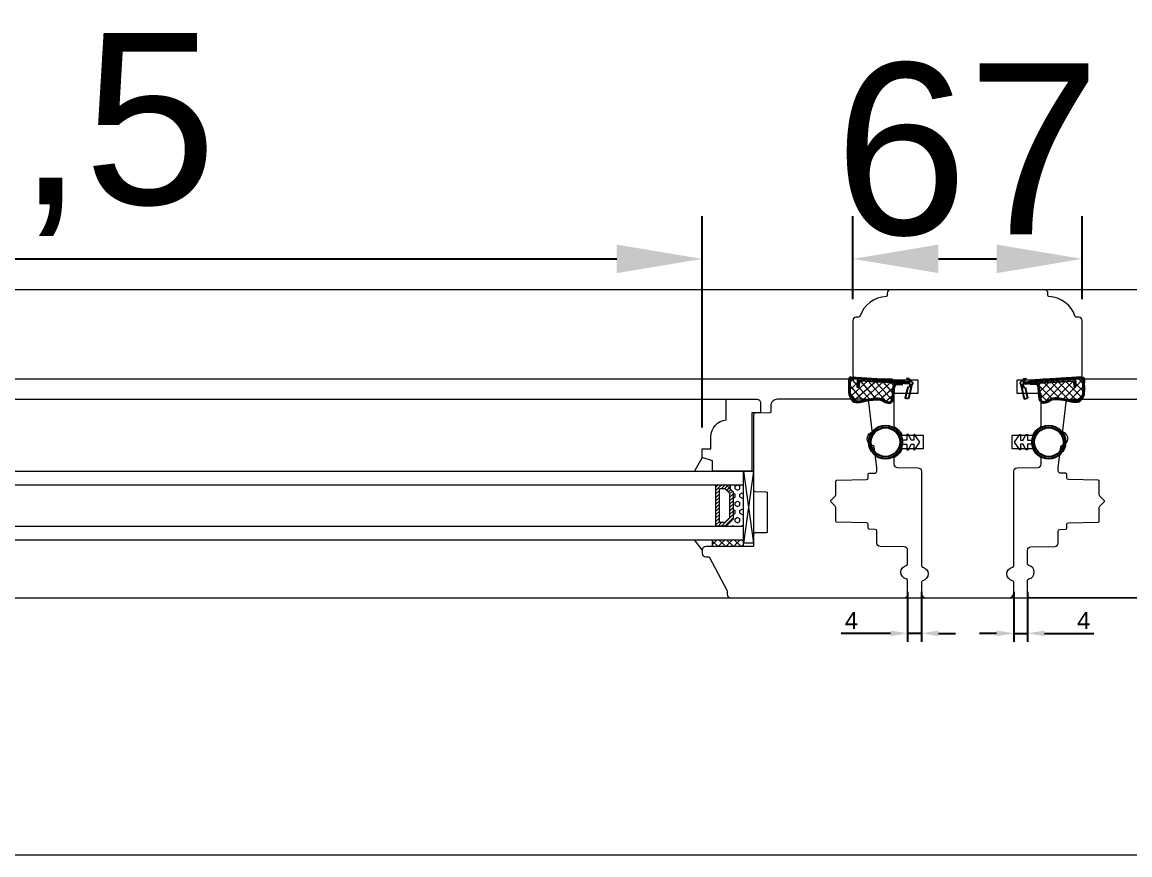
# Model space of a CAD drawing. Header units: millimetres. Extents: x 0 to 182016, y 11 to 3710.
# Drawn here: x 2640.7 to 2964.3, y 989.8 to 1232.9 of the extents above; entities that cross this region are included whole.
import ezdxf

# ---------------------------------------------------------------- set-up
doc = ezdxf.new("R2010")
doc.units = ezdxf.units.MM
for name, color, linetype, lineweight in [('Matmenys', 10, 'Continuous', 20), ('OTHER', 251, 'Continuous', 13), ('Stakta', 7, 'Continuous', 25), ('Testinės profilio linijos', 7, 'Continuous', 5)]:
    doc.layers.add(name, color=color, linetype=linetype, lineweight=lineweight)
doc.styles.get("Standard").update_dxf_attribs({"font": 'arial.ttf'})
doc.dimstyles.new('2', dxfattribs={"dimscale": 2, "dimtxt": 2.5, "dimasz": 2.5, "dimexe": 1.25, "dimexo": 0.625, "dimtad": 1, "dimtxsty": 'Standard', "dimcen": 2.5, "dimadec": 0, "dimazin": 0, "dimtfac": 1, "dimtmove": 0, "dimatfit": 3, "dimfxl": 1, "dimarcsym": 0})
doc.dimstyles.new('Padidinti matmenys', dxfattribs={"dimscale": 10, "dimtxt": 5, "dimasz": 2.5, "dimexe": 1.25, "dimexo": 0.625, "dimtad": 1, "dimdec": 1, "dimtxsty": 'Standard', "dimcen": 2.5, "dimadec": 0, "dimazin": 0, "dimtfac": 1, "dimtdec": 1, "dimtmove": 0, "dimatfit": 3, "dimfxl": 1, "dimarcsym": 0})

# ---------------------------------------------------------------- blocks, each defined once
blk = doc.blocks.new('*D1322')
at = {"layer": 'Defpoints', "color": 0, "transparency": 16777216}
for p in [(2930.42, 1067.84), (2934.42, 1067.84), (2930.42, 1054.47)]:
    blk.add_point(p, dxfattribs=at)
at = {"layer": 'Matmenys', "color": 0, "lineweight": -2, "transparency": 16777216}
for p, q in [((2930.42, 1066.59), (2930.42, 1051.97)), ((2934.42, 1066.59), (2934.42, 1051.97)), ((2925.42, 1054.47), (2920.42, 1054.47)), ((2930.42, 1054.47), (2934.42, 1054.47)), ((2939.42, 1054.47), (2953.82, 1054.47))]:
    blk.add_line(p, q, dxfattribs=at)
at = {"layer": 'Matmenys', "color": 0, "transparency": 16777216}
for points in [[(2925.42, 1055.31), (2925.42, 1053.64), (2930.42, 1054.47)], [(2939.42, 1055.31), (2939.42, 1053.64), (2934.42, 1054.47)]]:
    blk.add_solid(points, dxfattribs=at)
at = {"layer": 'Matmenys', "color": 0, "transparency": 16777216, "insert": (2950.84, 1058.22), "char_height": 5, "attachment_point": 5}
blk.add_mtext('4', dxfattribs=at)
blk = doc.blocks.new('*D1323')
at = {"layer": 'Defpoints', "color": 0, "transparency": 16777216}
for p in [(2899.42, 1067.84), (2903.42, 1067.84), (2903.42, 1054.47)]:
    blk.add_point(p, dxfattribs=at)
at = {"layer": 'Matmenys', "color": 0, "lineweight": -2, "transparency": 16777216}
for p, q in [((2899.42, 1066.59), (2899.42, 1051.97)), ((2903.42, 1066.59), (2903.42, 1051.97)), ((2894.42, 1054.47), (2880.02, 1054.47)), ((2903.42, 1054.47), (2899.42, 1054.47)), ((2908.42, 1054.47), (2913.42, 1054.47))]:
    blk.add_line(p, q, dxfattribs=at)
at = {"layer": 'Matmenys', "color": 0, "transparency": 16777216}
for points in [[(2894.42, 1055.31), (2894.42, 1053.64), (2899.42, 1054.47)], [(2908.42, 1055.31), (2908.42, 1053.64), (2903.42, 1054.47)]]:
    blk.add_solid(points, dxfattribs=at)
at = {"layer": 'Matmenys', "color": 0, "transparency": 16777216, "insert": (2883, 1058.22), "char_height": 5, "attachment_point": 5}
blk.add_mtext('4', dxfattribs=at)
blk = doc.blocks.new('*D1337')
at = {"color": 0, "lineweight": -2, "transparency": 16777216}
for p, q in [((2380.93, 1114.56), (2380.93, 1176.3)), ((2839.42, 1114.56), (2839.42, 1176.3)), ((2405.93, 1163.8), (2814.42, 1163.8))]:
    blk.add_line(p, q, dxfattribs=at)
at = {"color": 0, "transparency": 16777216}
for points in [[(2405.93, 1167.97), (2405.93, 1159.64), (2380.93, 1163.8)], [(2814.42, 1167.97), (2814.42, 1159.64), (2839.42, 1163.8)]]:
    blk.add_solid(points, dxfattribs=at)
at = {"layer": 'Defpoints', "color": 0, "transparency": 16777216}
for p in [(2839.42, 1163.8), (2380.93, 1108.31), (2839.42, 1108.31)]:
    blk.add_point(p, dxfattribs=at)
at = {"color": 0, "lineweight": 5, "transparency": 16777216, "insert": (2610.17, 1200.1), "char_height": 50, "attachment_point": 5}
blk.add_mtext('458,5', dxfattribs=at)
blk = doc.blocks.new('*D1983')
at = {"color": 0, "lineweight": -2, "transparency": 16777216}
for p, q in [((2883.42, 1152.05), (2883.42, 1176.3)), ((2950.42, 1152.05), (2950.42, 1176.3)), ((2908.42, 1163.8), (2925.42, 1163.8))]:
    blk.add_line(p, q, dxfattribs=at)
at = {"color": 0, "transparency": 16777216}
for points in [[(2908.42, 1167.97), (2908.42, 1159.64), (2883.42, 1163.8)], [(2925.42, 1167.97), (2925.42, 1159.64), (2950.42, 1163.8)]]:
    blk.add_solid(points, dxfattribs=at)
at = {"layer": 'Defpoints', "color": 0, "transparency": 16777216}
for p in [(2950.42, 1163.8), (2883.42, 1145.8), (2950.42, 1145.8)]:
    blk.add_point(p, dxfattribs=at)
at = {"color": 0, "lineweight": 5, "transparency": 16777216, "insert": (2916.92, 1195.58), "char_height": 50, "attachment_point": 5}
blk.add_mtext('67', dxfattribs=at)

msp = doc.modelspace()

# ---------------------------------------------------------------- hatches: boundary and pattern name
at = {"lineweight": 0}
h = msp.add_hatch(dxfattribs=at)
h.set_pattern_fill('JIS_WOOD', color=256, angle=90, style=0)
h.set_pattern_definition([(45, (-15899.35255, -11821.59735), (0.5, -0.5), [])])
h.paths.add_polyline_path([(2848.418555, 1095.8109378), (2848.418555, 1087.8109378), (2846.418555, 1085.8109378), (2843.418555, 1085.8109378), (2843.4008216, 1097.8475204), (2846.418555, 1097.8109378)])
h.paths.add_polyline_path([(2847.418555, 1088.2251513), (2847.418555, 1095.3967242), (2846.0043415, 1096.8109378), (2844.418555, 1096.8109378), (2844.418555, 1086.8109378), (2846.0043415, 1086.8109378)], flags=16)
h = msp.add_hatch(dxfattribs=at)
h.set_pattern_fill('HEX', color=256, scale=0.25, angle=90, style=0)
h.set_pattern_definition([(90, (-15899.3526, -11821.5974), (1.374815, -4e-16), [0.79375, -1.5875]), (330, (-15899.3526, -11821.5974), (-0.6874075, -1.190624716), [0.79375, -1.5875]), (30, (-15899.3526, -11820.8036), (0.6874075, -1.190624716), [0.79375, -1.5875])])
h.paths.add_polyline_path([(2851.418555, 1085.8109378), (2846.418555, 1085.8109378), (2848.418555, 1087.8109378), (2848.418555, 1095.8109378), (2846.418555, 1097.8109378), (2851.418555, 1097.8116468)])
at = {"lineweight": 0, "ltscale": 0.5}
h = msp.add_hatch(dxfattribs=at)
h.set_pattern_fill('ANSI37', color=256, scale=0.5, angle=90, style=0)
h.set_pattern_definition([(135, (2444.4185, 1079.8116), (-1.122532, -1.122532), []), (225, (2444.4185, 1079.8116), (1.122532, -1.122532), [])])
h.paths.add_polyline_path([(2842.418555, 1081.8116468), (2851.418555, 1081.8116468), (2851.418555, 1079.8116468), (2842.418555, 1079.8116468)])
at = {"layer": 'Matmenys'}
h = msp.add_hatch(dxfattribs=at)
h.set_pattern_fill('ANSI37', color=252, scale=0.5, angle=-93.589345612, style=0)
h.set_pattern_definition([(311.4106544, (-681.607, -271065.189), (1.190606082, 1.0500540025), []), (41.4106544, (-681.607, -271065.189), (-1.0500540025, 1.190606082), [])])
edge = h.paths.add_edge_path()
edge.add_arc((2885.3444391, 1128.1172231), 0.1, 86.410654388, 176.410654388)
edge.add_line((2885.2446353, 1128.1234836), (2885.1475521, 1126.5757979))
edge.add_arc((2884.8980425, 1126.5914491), 0.25, 176.410654388, 356.410654388, ccw=False)
edge.add_line((2884.6485329, 1126.6071004), (2884.7769186, 1128.6538053))
edge.add_arc((2884.8767224, 1128.6475448), 0.1, 86.410654381, 176.410654388, ccw=False)
edge.add_line((2884.8829829, 1128.7473486), (2884.8877278, 1128.8229916))
edge.add_line((2884.8877278, 1128.8229916), (2882.9059269, 1128.947306))
edge.add_spline(control_points=[(2882.9059269, 1128.947306), (2882.8267685, 1128.9355037), (2882.7567768, 1128.9243281), (2882.673026, 1128.9025342), (2882.6494617, 1128.8931484), (2882.6255787, 1128.8804535), (2882.617519, 1128.8742043), (2882.5930312, 1128.8486154), (2882.5741383, 1128.8193784), (2882.540435, 1128.7150587), (2882.5273131, 1128.6421264), (2882.5076109, 1128.3891434), (2882.5181092, 1128.1753093), (2882.5374374, 1127.7328308), (2882.5419127, 1127.513502), (2882.5429889, 1127.0936111), (2882.5399569, 1126.8905249), (2882.5272465, 1126.3003176), (2882.5140701, 1125.9322675), (2882.5143318, 1125.1790861), (2882.5328281, 1124.8023362), (2882.6360144, 1124.2092317), (2882.6959085, 1123.9816608), (2882.8489441, 1123.5845596), (2882.9316935, 1123.4127719), (2883.1356937, 1123.0716042), (2883.2558085, 1122.9054015), (2883.5232536, 1122.6142418), (2883.6709273, 1122.4906618), (2883.9521118, 1122.330943), (2884.087408, 1122.2833891), (2884.3887069, 1122.2237841), (2884.5523069, 1122.2130808), (2885.1369037, 1122.2268247), (2885.6008193, 1122.3215789), (2886.4933154, 1122.4933212), (2886.9203956, 1122.5770158), (2887.9987442, 1122.7882021), (2888.6567948, 1122.9219362), (2889.6498967, 1123.0468622), (2889.9534979, 1123.077356), (2890.5755415, 1123.1016915), (2890.8914455, 1123.0941507), (2891.4406538, 1123.0092664), (2891.6767372, 1122.9479277), (2892.0773886, 1122.7754674), (2892.2360211, 1122.6806189), (2892.5346799, 1122.4963506), (2892.6761371, 1122.4064931), (2892.97792, 1122.25041), (2893.1429727, 1122.1804398), (2893.5080945, 1122.0607086), (2893.7090446, 1122.0177061), (2894.0484612, 1121.9938074), (2894.1904467, 1122.0070132), (2894.3856673, 1122.0670524), (2894.4509952, 1122.1037926), (2894.5777185, 1122.2123417), (2894.6368963, 1122.2844079), (2894.7939739, 1122.5484955), (2894.8754736, 1122.7896038), (2894.9920909, 1123.3400147), (2895.0286224, 1123.6482098), (2895.0818939, 1124.2444276), (2895.1011163, 1124.5319786), (2895.1444758, 1125.0624685), (2895.166612, 1125.3107269), (2895.2028263, 1125.7155292), (2895.2169127, 1125.8729326), (2895.2450348, 1126.196865), (2895.2600709, 1126.3751822), (2895.3283559, 1126.6780493), (2895.3639909, 1126.7958713), (2895.4595877, 1127.0083501), (2895.5127346, 1127.1022648), (2895.6313753, 1127.2474586), (2895.6869975, 1127.3024767), (2895.8107648, 1127.3915687), (2895.8743918, 1127.4244481), (2895.9932559, 1127.4726162), (2896.0503329, 1127.4894975), (2896.1509133, 1127.5154414), (2896.1953089, 1127.525159), (2896.2363052, 1127.5341949)], knot_values=[0, 0, 0, 0, 0.2245066002, 0.2245066002, 0.377043448, 0.377043448, 0.5295802957, 0.5295802957, 0.8082977366, 0.8082977366, 1.0870151774, 1.0870151774, 1.6244414062, 1.6244414062, 2.161867635, 2.161867635, 2.6992938638, 2.6992938638, 3.7741463214, 3.7741463214, 5.0334406395, 5.0334406395, 5.8656302806, 5.8656302806, 6.5060139406, 6.5060139406, 7.1463976006, 7.1463976006, 7.7996240151, 7.7996240151, 8.3563201169, 8.3563201169, 8.9130162187, 8.9130162187, 10.239934143, 10.239934143, 11.5668520673, 11.5668520673, 13.5970761059, 13.5970761059, 14.4582175179, 14.4582175179, 15.3193589298, 15.3193589298, 15.9856015553, 15.9856015553, 16.5061017172, 16.5061017172, 17.0266018791, 17.0266018791, 17.547102041, 17.547102041, 18.1672448488, 18.1672448488, 18.7176261004, 18.7176261004, 19.1465766047, 19.1465766047, 19.5755271091, 19.5755271091, 20.3898249977, 20.3898249977, 21.2041228863, 21.2041228863, 21.9655448497, 21.9655448497, 22.7269668131, 22.7269668131, 23.2229068178, 23.2229068178, 23.7188468224, 23.7188468224, 24.0184411081, 24.0184411081, 24.2549295987, 24.2549295987, 24.4119994701, 24.4119994701, 24.5501072405, 24.5501072405, 24.6882150108, 24.6882150108, 24.8099116426, 24.8099116426, 24.8099116426, 24.8099116426], degree=3, periodic=0)
edge.add_line((2896.2363052, 1127.5341949), (2885.3506996, 1128.217027))
h = msp.add_hatch(dxfattribs=at)
h.set_pattern_fill('ANSI37', color=252, scale=0.5, angle=-180, style=0)
h.set_pattern_definition([(225, (-156696.4665, -1098353.8803), (1.1225320151, -1.1225320151), []), (315, (-156696.4665, -1098353.8803), (1.1225320151, 1.1225320151), [])])
edge = h.paths.add_edge_path()
edge.add_arc((2947.830108, 1128.1172231), 0.1, 363.589345612, 453.589345612, ccw=False)
edge.add_line((2947.9299119, 1128.1234836), (2948.0269951, 1126.5757979))
edge.add_arc((2948.2765047, 1126.5914491), 0.25, 183.589345612, 363.589345612)
edge.add_line((2948.5260142, 1126.6071004), (2948.3976286, 1128.6538053))
edge.add_arc((2948.2978247, 1128.6475448), 0.1, 363.589345612, 453.589345619)
edge.add_line((2948.2915643, 1128.7473486), (2948.2868193, 1128.8229916))
edge.add_line((2948.2868193, 1128.8229916), (2950.2686202, 1128.947306))
edge.add_spline(control_points=[(2950.2686202, 1128.947306), (2950.3477787, 1128.9355037), (2950.4177703, 1128.9243281), (2950.5015211, 1128.9025342), (2950.5250855, 1128.8931484), (2950.5489685, 1128.8804535), (2950.5570281, 1128.8742043), (2950.5815159, 1128.8486154), (2950.6004088, 1128.8193784), (2950.6341121, 1128.7150587), (2950.6472341, 1128.6421264), (2950.6669362, 1128.3891434), (2950.6564379, 1128.1753093), (2950.6371098, 1127.7328308), (2950.6326344, 1127.513502), (2950.6315582, 1127.0936111), (2950.6345902, 1126.8905249), (2950.6473006, 1126.3003176), (2950.6604771, 1125.9322675), (2950.6602154, 1125.1790861), (2950.6417191, 1124.8023362), (2950.5385327, 1124.2092317), (2950.4786387, 1123.9816608), (2950.3256031, 1123.5845596), (2950.2428537, 1123.4127719), (2950.0388535, 1123.0716042), (2949.9187387, 1122.9054015), (2949.6512936, 1122.6142418), (2949.5036199, 1122.4906618), (2949.2224354, 1122.330943), (2949.0871391, 1122.2833891), (2948.7858403, 1122.2237841), (2948.6222403, 1122.2130808), (2948.0376435, 1122.2268247), (2947.5737279, 1122.3215789), (2946.6812318, 1122.4933212), (2946.2541515, 1122.5770158), (2945.1758029, 1122.7882021), (2944.5177523, 1122.9219362), (2943.5246504, 1123.0468622), (2943.2210493, 1123.077356), (2942.5990057, 1123.1016915), (2942.2831016, 1123.0941507), (2941.7338934, 1123.0092664), (2941.49781, 1122.9479277), (2941.0971586, 1122.7754674), (2940.938526, 1122.6806189), (2940.6398673, 1122.4963506), (2940.49841, 1122.4064931), (2940.1966271, 1122.25041), (2940.0315744, 1122.1804398), (2939.6664527, 1122.0607086), (2939.4655026, 1122.0177061), (2939.126086, 1121.9938074), (2938.9841005, 1122.0070132), (2938.7888798, 1122.0670524), (2938.723552, 1122.1037926), (2938.5968287, 1122.2123417), (2938.5376508, 1122.2844079), (2938.3805733, 1122.5484955), (2938.2990736, 1122.7896038), (2938.1824563, 1123.3400147), (2938.1459248, 1123.6482098), (2938.0926533, 1124.2444276), (2938.0734308, 1124.5319786), (2938.0300714, 1125.0624685), (2938.0079352, 1125.3107269), (2937.9717209, 1125.7155292), (2937.9576345, 1125.8729326), (2937.9295124, 1126.196865), (2937.9144763, 1126.3751822), (2937.8461913, 1126.6780493), (2937.8105563, 1126.7958713), (2937.7149595, 1127.0083501), (2937.6618126, 1127.1022648), (2937.5431718, 1127.2474586), (2937.4875496, 1127.3024767), (2937.3637824, 1127.3915687), (2937.3001553, 1127.4244481), (2937.1812913, 1127.4726162), (2937.1242143, 1127.4894975), (2937.0236339, 1127.5154414), (2936.9792383, 1127.525159), (2936.938242, 1127.5341949)], knot_values=[0, 0, 0, 0, 0.2245066002, 0.2245066002, 0.377043448, 0.377043448, 0.5295802957, 0.5295802957, 0.8082977366, 0.8082977366, 1.0870151774, 1.0870151774, 1.6244414062, 1.6244414062, 2.161867635, 2.161867635, 2.6992938638, 2.6992938638, 3.7741463214, 3.7741463214, 5.0334406395, 5.0334406395, 5.8656302806, 5.8656302806, 6.5060139406, 6.5060139406, 7.1463976006, 7.1463976006, 7.7996240151, 7.7996240151, 8.3563201169, 8.3563201169, 8.9130162187, 8.9130162187, 10.239934143, 10.239934143, 11.5668520673, 11.5668520673, 13.5970761059, 13.5970761059, 14.4582175179, 14.4582175179, 15.3193589298, 15.3193589298, 15.9856015553, 15.9856015553, 16.5061017172, 16.5061017172, 17.0266018791, 17.0266018791, 17.547102041, 17.547102041, 18.1672448488, 18.1672448488, 18.7176261004, 18.7176261004, 19.1465766047, 19.1465766047, 19.5755271091, 19.5755271091, 20.3898249977, 20.3898249977, 21.2041228863, 21.2041228863, 21.9655448497, 21.9655448497, 22.7269668131, 22.7269668131, 23.2229068178, 23.2229068178, 23.7188468224, 23.7188468224, 24.0184411081, 24.0184411081, 24.2549295987, 24.2549295987, 24.4119994701, 24.4119994701, 24.5501072405, 24.5501072405, 24.6882150108, 24.6882150108, 24.8099116426, 24.8099116426, 24.8099116426, 24.8099116426], degree=3, periodic=0)
edge.add_line((2936.938242, 1127.5341949), (2947.8238475, 1128.217027))

# ---------------------------------------------------------------- linework, layer by layer
at = {"color": 1}
for p, q in [((2882.8616867, 1129.2440261), (2898.1865021, 1128.2827314)), ((2882.9059269, 1128.947306), (2898.1408717, 1127.9916487)), ((2896.300878, 1127.2412268), (2898.0613293, 1127.1307972)), ((2950.3128604, 1129.2440261), (2934.988045, 1128.2827314)), ((2950.2686202, 1128.947306), (2935.0336755, 1127.9916487)), ((2936.8736692, 1127.2412268), (2935.1132179, 1127.1307972))]:
    msp.add_line(p, q, dxfattribs=at)
for p, q in [((2884.7769186, 1128.6538053), (2884.6485329, 1126.6071004)), ((2884.8829829, 1128.7473486), (2884.8877278, 1128.8229916)), ((2900.1412468, 1127.7902286), (2884.8829829, 1128.7473486)), ((2885.2446353, 1128.1234836), (2885.1475521, 1126.5757979)), ((2900.1844647, 1127.2865349), (2885.3506996, 1128.217027)), ((2899.4595939, 1126.3483991), (2898.7311287, 1123.1283926)), ((2899.8381742, 1128.8110732), (2899.0905336, 1128.8579711)), ((2899.0905336, 1128.8579711), (2900.1412468, 1127.7902286)), ((2899.9472699, 1126.2380717), (2899.4595939, 1126.3483991)), ((2900.6899272, 1127.2548282), (2899.7064806, 1122.9077378)), ((2899.8381742, 1128.8110732), (2900.8685155, 1127.7446085)), ((2900.1844647, 1127.2865349), (2899.9472699, 1126.2380717)), ((2900.8372131, 1127.2455893), (2900.6899272, 1127.2548282)), ((2900.8685155, 1127.7446085), (2900.8372131, 1127.2455893)), ((2933.3363729, 1128.8110732), (2932.3060316, 1127.7446085)), ((2932.3060316, 1127.7446085), (2932.3373341, 1127.2455893)), ((2932.3373341, 1127.2455893), (2932.48462, 1127.2548282)), ((2932.48462, 1127.2548282), (2933.4680665, 1122.9077378)), ((2932.9900824, 1127.2865349), (2947.8238475, 1128.217027)), ((2932.9900824, 1127.2865349), (2933.2272773, 1126.2380717)), ((2934.0840136, 1128.8579711), (2933.0333003, 1127.7902286)), ((2933.0333003, 1127.7902286), (2948.2915643, 1128.7473486)), ((2933.2272773, 1126.2380717), (2933.7149533, 1126.3483991)), ((2933.3363729, 1128.8110732), (2934.0840136, 1128.8579711)), ((2933.7149533, 1126.3483991), (2934.4434185, 1123.1283926)), ((2947.9299119, 1128.1234836), (2948.0269951, 1126.5757979)), ((2948.2915643, 1128.7473486), (2948.2868193, 1128.8229916)), ((2948.3976286, 1128.6538053), (2948.5260142, 1126.6071004)), ((2899.7064806, 1122.9077378), (2898.7311287, 1123.1283926)), ((2933.4680665, 1122.9077378), (2934.4434185, 1123.1283926))]:
    msp.add_line(p, q)
at = {"lineweight": 9}
for p, q in [((2373.9296583, 1122.8116468), (2846.418555, 1122.8116468)), ((2368.9297434, 1101.8116468), (2851.4184699, 1101.8116468)), ((2368.9297434, 1097.8116468), (2851.4184699, 1097.8116468)), ((2368.9297434, 1085.8116468), (2851.4184699, 1085.8116468)), ((2368.9297434, 1081.8116468), (2851.4184699, 1081.8116468))]:
    msp.add_line(p, q, dxfattribs=at)
at = {"lineweight": 0}
for p, q in [((2839.418555, 1105.8116468), (2837.1318899, 1101.8116468)), ((2851.418555, 1101.8109378), (2854.418555, 1080.8109378)), ((2854.418555, 1101.8109378), (2851.418555, 1080.8109378)), ((2839.418555, 1078.8116468), (2837.1318899, 1081.8116468)), ((2842.418555, 1079.8116468), (2842.418555, 1081.8116468)), ((2851.418555, 1079.8116468), (2851.418555, 1082.8116468))]:
    msp.add_line(p, q, dxfattribs=at)
at = {"lineweight": 5}
msp.add_line((2226.9296579, 989.8116468), (3606.9074522, 989.8116468), dxfattribs=at)
at = {"lineweight": 0}
msp.add_lwpolyline([(2846.418555, 1116.8116468), (2846.418555, 1122.8116468), (2855.418555, 1122.8116468, -0.4142135624), (2856.418555, 1121.8116468), (2856.418555, 1118.8116468), (2853.918555, 1118.8116468), (2853.918555, 1101.8116468), (2842.418555, 1101.8116468), (2842.418555, 1104.8116468), (2839.418555, 1105.8116468), (2839.418555, 1108.3116468), (2841.918555, 1108.3116468), (2841.918555, 1111.8367097, -0.3851703882), (2846.418555, 1116.8116468)], format="xyb", dxfattribs=at)
for points in [[(2854.418555, 1101.8109378), (2854.418555, 1080.8109378), (2851.418555, 1080.8109378), (2851.418555, 1101.8109378)], [(2848.418555, 1095.8109378), (2848.418555, 1087.8109378), (2846.418555, 1085.8109378), (2843.418555, 1085.8109378), (2843.418555, 1097.8109378), (2846.418555, 1097.8109378)], [(2847.418555, 1095.3967242), (2847.418555, 1088.2251513), (2846.0043415, 1086.8109378), (2844.418555, 1086.8109378), (2844.418555, 1096.8109378), (2846.0043415, 1096.8109378)]]:
    msp.add_lwpolyline(points, close=True, dxfattribs=at)
at = {"color": 18, "linetype": 'ByBlock', "true_color": 0x000000}
for centre, radius in [((2892.9360539, 1110.3018164), 4.85), ((2892.9360539, 1110.3018164), 4.25), ((2940.6681704, 1110.3018164), 4.85), ((2940.6681704, 1110.3018164), 4.25)]:
    msp.add_circle(centre, radius, dxfattribs=at)
for centre, radius, start, end in [((2884.8980425, 1126.5914491), 0.25, 176.410654391, 356.410654391), ((2884.8767224, 1128.6475448), 0.1, 86.410654388, 176.410654391), ((2885.3444391, 1128.1172231), 0.1, 86.410654388, 176.410654391), ((2947.830108, 1128.1172231), 0.1, 3.589345609, 93.589345612), ((2948.2765047, 1126.5914491), 0.25, 183.589345609, 3.589345609), ((2948.2978247, 1128.6475448), 0.1, 3.589345609, 93.589345612)]:
    msp.add_arc(centre, radius, start, end)
at = {"color": 1}
for points in [[(2882.8616867, 1129.2440261), (2882.5001864, 1129.1535293), (2882.2306455, 1127.8796708), (2882.7190348, 1123.1872979), (2883.7622326, 1122.0972916), (2885.9257045, 1122.0786752), (2887.6237443, 1122.4090491), (2889.7891851, 1122.7559654), (2891.8259068, 1122.5565367), (2892.6541516, 1122.0803677), (2894.5086917, 1121.8001043), (2895.4011376, 1124.5122829), (2895.5283052, 1125.9911585), (2895.6462765, 1126.6784264), (2895.9484822, 1127.1203117), (2896.300878, 1127.2412268)], [(2950.3128604, 1129.2440261), (2950.6743608, 1129.1535293), (2950.9439017, 1127.8796708), (2950.4555124, 1123.1872979), (2949.4123146, 1122.0972916), (2947.2488427, 1122.0786752), (2945.5508029, 1122.4090491), (2943.385362, 1122.7559654), (2941.3486403, 1122.5565367), (2940.5203956, 1122.0803677), (2938.6658554, 1121.8001043), (2937.7734095, 1124.5122829), (2937.646242, 1125.9911585), (2937.5282706, 1126.6784264), (2937.226065, 1127.1203117), (2936.8736692, 1127.2412268)]]:
    msp.add_spline(points, degree=3, dxfattribs=at)
for points in [[(2882.9059269, 1128.947306), (2882.8267685, 1128.9355037), (2882.7567768, 1128.9243281), (2882.673026, 1128.9025342), (2882.6494617, 1128.8931484), (2882.6255787, 1128.8804535), (2882.617519, 1128.8742043), (2882.5930312, 1128.8486154), (2882.5741383, 1128.8193784), (2882.540435, 1128.7150587), (2882.5273131, 1128.6421264), (2882.5076109, 1128.3891434), (2882.5181092, 1128.1753093), (2882.5374374, 1127.7328308), (2882.5419127, 1127.513502), (2882.5429889, 1127.0936111), (2882.5399569, 1126.8905249), (2882.5272465, 1126.3003176), (2882.5140701, 1125.9322675), (2882.5143318, 1125.1790861), (2882.5328281, 1124.8023362), (2882.6360144, 1124.2092317), (2882.6959085, 1123.9816608), (2882.8489441, 1123.5845596), (2882.9316935, 1123.4127719), (2883.1356937, 1123.0716042), (2883.2558085, 1122.9054015), (2883.5232536, 1122.6142418), (2883.6709273, 1122.4906618), (2883.9521118, 1122.330943), (2884.087408, 1122.2833891), (2884.3887069, 1122.2237841), (2884.5523069, 1122.2130808), (2885.1369037, 1122.2268247), (2885.6008193, 1122.3215789), (2886.4933154, 1122.4933212), (2886.9203956, 1122.5770158), (2887.9987442, 1122.7882021), (2888.6567948, 1122.9219362), (2889.6498967, 1123.0468622), (2889.9534979, 1123.077356), (2890.5755415, 1123.1016915), (2890.8914455, 1123.0941507), (2891.4406538, 1123.0092664), (2891.6767372, 1122.9479277), (2892.0773886, 1122.7754674), (2892.2360211, 1122.6806189), (2892.5346799, 1122.4963506), (2892.6761371, 1122.4064931), (2892.97792, 1122.25041), (2893.1429727, 1122.1804398), (2893.5080945, 1122.0607086), (2893.7090446, 1122.0177061), (2894.0484612, 1121.9938074), (2894.1904467, 1122.0070132), (2894.3856673, 1122.0670524), (2894.4509952, 1122.1037926), (2894.5777185, 1122.2123417), (2894.6368963, 1122.2844079), (2894.7939739, 1122.5484955), (2894.8754736, 1122.7896038), (2894.9920909, 1123.3400147), (2895.0286224, 1123.6482098), (2895.0818939, 1124.2444276), (2895.1011163, 1124.5319786), (2895.1444758, 1125.0624685), (2895.166612, 1125.3107269), (2895.2028263, 1125.7155292), (2895.2169127, 1125.8729326), (2895.2450348, 1126.196865), (2895.2600709, 1126.3751822), (2895.3283559, 1126.6780493), (2895.3639909, 1126.7958713), (2895.4595877, 1127.0083501), (2895.5127346, 1127.1022648), (2895.6313753, 1127.2474586), (2895.6869975, 1127.3024767), (2895.8107648, 1127.3915687), (2895.8743918, 1127.4244481), (2895.9932559, 1127.4726162), (2896.0503329, 1127.4894975), (2896.1509133, 1127.5154414), (2896.1953089, 1127.525159), (2896.2363052, 1127.5341949)], [(2950.2686202, 1128.947306), (2950.3477787, 1128.9355037), (2950.4177703, 1128.9243281), (2950.5015211, 1128.9025342), (2950.5250855, 1128.8931484), (2950.5489685, 1128.8804535), (2950.5570281, 1128.8742043), (2950.5815159, 1128.8486154), (2950.6004088, 1128.8193784), (2950.6341121, 1128.7150587), (2950.6472341, 1128.6421264), (2950.6669362, 1128.3891434), (2950.6564379, 1128.1753093), (2950.6371098, 1127.7328308), (2950.6326344, 1127.513502), (2950.6315582, 1127.0936111), (2950.6345902, 1126.8905249), (2950.6473006, 1126.3003176), (2950.6604771, 1125.9322675), (2950.6602154, 1125.1790861), (2950.6417191, 1124.8023362), (2950.5385327, 1124.2092317), (2950.4786387, 1123.9816608), (2950.3256031, 1123.5845596), (2950.2428537, 1123.4127719), (2950.0388535, 1123.0716042), (2949.9187387, 1122.9054015), (2949.6512936, 1122.6142418), (2949.5036199, 1122.4906618), (2949.2224354, 1122.330943), (2949.0871391, 1122.2833891), (2948.7858403, 1122.2237841), (2948.6222403, 1122.2130808), (2948.0376435, 1122.2268247), (2947.5737279, 1122.3215789), (2946.6812318, 1122.4933212), (2946.2541515, 1122.5770158), (2945.1758029, 1122.7882021), (2944.5177523, 1122.9219362), (2943.5246504, 1123.0468622), (2943.2210493, 1123.077356), (2942.5990057, 1123.1016915), (2942.2831016, 1123.0941507), (2941.7338934, 1123.0092664), (2941.49781, 1122.9479277), (2941.0971586, 1122.7754674), (2940.938526, 1122.6806189), (2940.6398673, 1122.4963506), (2940.49841, 1122.4064931), (2940.1966271, 1122.25041), (2940.0315744, 1122.1804398), (2939.6664527, 1122.0607086), (2939.4655026, 1122.0177061), (2939.126086, 1121.9938074), (2938.9841005, 1122.0070132), (2938.7888798, 1122.0670524), (2938.723552, 1122.1037926), (2938.5968287, 1122.2123417), (2938.5376508, 1122.2844079), (2938.3805733, 1122.5484955), (2938.2990736, 1122.7896038), (2938.1824563, 1123.3400147), (2938.1459248, 1123.6482098), (2938.0926533, 1124.2444276), (2938.0734308, 1124.5319786), (2938.0300714, 1125.0624685), (2938.0079352, 1125.3107269), (2937.9717209, 1125.7155292), (2937.9576345, 1125.8729326), (2937.9295124, 1126.196865), (2937.9144763, 1126.3751822), (2937.8461913, 1126.6780493), (2937.8105563, 1126.7958713), (2937.7149595, 1127.0083501), (2937.6618126, 1127.1022648), (2937.5431718, 1127.2474586), (2937.4875496, 1127.3024767), (2937.3637824, 1127.3915687), (2937.3001553, 1127.4244481), (2937.1812913, 1127.4726162), (2937.1242143, 1127.4894975), (2937.0236339, 1127.5154414), (2936.9792383, 1127.525159), (2936.938242, 1127.5341949)]]:
    msp.add_open_spline(points, degree=3, knots=[0, 0, 0, 0, 0.2245066002, 0.2245066002, 0.377043448, 0.377043448, 0.5295802957, 0.5295802957, 0.8082977366, 0.8082977366, 1.0870151774, 1.0870151774, 1.6244414062, 1.6244414062, 2.161867635, 2.161867635, 2.6992938638, 2.6992938638, 3.7741463214, 3.7741463214, 5.0334406395, 5.0334406395, 5.8656302806, 5.8656302806, 6.5060139406, 6.5060139406, 7.1463976006, 7.1463976006, 7.7996240151, 7.7996240151, 8.3563201169, 8.3563201169, 8.9130162187, 8.9130162187, 10.239934143, 10.239934143, 11.5668520673, 11.5668520673, 13.5970761059, 13.5970761059, 14.4582175179, 14.4582175179, 15.3193589298, 15.3193589298, 15.9856015553, 15.9856015553, 16.5061017172, 16.5061017172, 17.0266018791, 17.0266018791, 17.547102041, 17.547102041, 18.1672448488, 18.1672448488, 18.7176261004, 18.7176261004, 19.1465766047, 19.1465766047, 19.5755271091, 19.5755271091, 20.3898249977, 20.3898249977, 21.2041228863, 21.2041228863, 21.9655448497, 21.9655448497, 22.7269668131, 22.7269668131, 23.2229068178, 23.2229068178, 23.7188468224, 23.7188468224, 24.0184411081, 24.0184411081, 24.2549295987, 24.2549295987, 24.4119994701, 24.4119994701, 24.5501072405, 24.5501072405, 24.6882150108, 24.6882150108, 24.8099116426, 24.8099116426, 24.8099116426, 24.8099116426], dxfattribs=at)
at = {"layer": 'OTHER'}
for points in [[(2897.7392638, 1109.6917902), (2899.1551726, 1109.6917902), (2899.1551726, 1108.0465088), (2899.6808548, 1108.0465088), (2900.4241958, 1109.6917902), (2901.2168154, 1109.6917902), (2901.2168154, 1108.0465088), (2901.4357062, 1108.0465088), (2902.9385874, 1110.3018164), (2901.4357062, 1112.5571239), (2901.2168154, 1112.5571239), (2901.2168154, 1110.9118425), (2900.4241958, 1110.9118425), (2899.6808548, 1112.5571239), (2899.1551726, 1112.5571239), (2899.1551726, 1110.9118425), (2897.7392638, 1110.9118425)], [(2935.8649606, 1109.6917902), (2934.4490518, 1109.6917902), (2934.4490518, 1108.0465088), (2933.9233696, 1108.0465088), (2933.1800286, 1109.6917902), (2932.387409, 1109.6917902), (2932.387409, 1108.0465088), (2932.1685182, 1108.0465088), (2930.665637, 1110.3018164), (2932.1685182, 1112.5571239), (2932.387409, 1112.5571239), (2932.387409, 1110.9118425), (2933.1800286, 1110.9118425), (2933.9233696, 1112.5571239), (2934.4490518, 1112.5571239), (2934.4490518, 1110.9118425), (2935.8649606, 1110.9118425)]]:
    msp.add_lwpolyline(points, dxfattribs=at)
at = {"layer": 'Stakta', "color": 18, "lineweight": 5, "true_color": 0x000000}
for points in [[(2928.9185551, 1064.8116468, 0.4142135624), (2930.4185551, 1066.3116468), (2930.4185551, 1069.3621571, 0.3563939587), (2930.0185551, 1069.852055, -0.8164965809), (2930.0185551, 1073.7712386, 0.3563939587), (2930.4185551, 1074.2611366), (2930.4185551, 1101.8203356, -0.4116598905), (2931.4098285, 1102.8202976), (2937.4272816, 1102.8728111, 0.4116598905), (2938.4185551, 1103.872773), (2938.4185551, 1105.5061742, 0.2720281141), (2938.1619415, 1105.9429385, -0.164173551), (2936.0132303, 1108.3105813), (2929.9185551, 1108.3105813), (2929.9185551, 1112.3105813), (2936.0132303, 1112.3105813, -0.164173551), (2938.1619415, 1114.6782241, 0.2720281141), (2938.4185551, 1115.1149884), (2938.4185551, 1124.5116468), (2931.4185551, 1124.5116468), (2931.4185551, 1128.5116468), (2938.6959979, 1128.5116468, -0.2023892741), (2939.4098285, 1128.8202976), (2949.4272816, 1128.9077185, 0.4116598905), (2950.4185551, 1129.9076805), (2950.4185551, 1145.8028819, 0.4116598905), (2949.4272816, 1146.8028438), (2948.6352235, 1146.809756, -0.3199404334), (2948.3534004, 1147.0143859, 0.3090857966), (2940.7040897, 1152.8026691, -0.4001549105), (2940.4185551, 1153.1023202), (2940.4185551, 1153.8116468, 0.4142135624), (2939.4185551, 1154.8116468), (2894.4185551, 1154.8116468, 0.4142135624), (2893.4185551, 1153.8116468), (2893.4185551, 1153.1023202, -0.4001549105), (2893.1330204, 1152.8026691, 0.3090857966), (2885.4837097, 1147.0143859, -0.3199404334), (2885.2018866, 1146.809756), (2884.4098285, 1146.8028438, 0.4116598905), (2883.4185551, 1145.8028819), (2883.4185551, 1129.9076805, 0.4116598905), (2884.4098285, 1128.9077185), (2894.4272816, 1128.8202976, -0.2023892741), (2895.1411122, 1128.5116468), (2902.4185551, 1128.5116468), (2902.4185551, 1124.5116468), (2895.4185551, 1124.5116468), (2895.4185551, 1115.1149884, 0.2720281142), (2895.6751686, 1114.6782241, -0.164173551), (2897.8238798, 1112.3105813), (2903.9185551, 1112.3105813), (2903.9185551, 1108.3105813), (2897.8238798, 1108.3105813, -0.164173551), (2895.6751686, 1105.9429385, 0.2720281141), (2895.4185551, 1105.5061742), (2895.4185551, 1103.872773, 0.4116598905), (2896.4098285, 1102.8728111), (2902.4272816, 1102.8202976, -0.4116598905), (2903.4185551, 1101.8203356), (2903.4185551, 1074.2611366, 0.3563939587), (2903.8185551, 1073.7712386, -0.816496581), (2903.8185551, 1069.852055, 0.3563939587), (2903.4185551, 1069.3621571), (2903.4185551, 1066.3116468, 0.4142135624), (2904.9185551, 1064.8116468)], [(2899.018555, 1070.352055, -0.8164965809), (2899.018555, 1074.2712386, 0.3563939587), (2899.418555, 1074.7611366), (2899.418555, 1078.7417938, 0.4116598905), (2898.4272816, 1079.7417557), (2891.4098285, 1079.8029961, -0.4116598905), (2890.418555, 1080.802958), (2890.418555, 1084.3414835, 0.4040361542), (2889.9360048, 1084.8411959), (2888.2080852, 1084.9015362, -0.4040262258), (2887.918555, 1085.2013535), (2887.918555, 1086.2544751, 0.4091108014), (2887.4272812, 1086.7543989), (2878.7133193, 1086.9065017, -0.4091108014), (2878.418555, 1087.206456), (2878.418555, 1091.230276, 0.1989123674), (2878.2721084, 1091.5838294), (2877.006423, 1092.8495148, -0.4142135624), (2877.006423, 1093.2737789), (2878.2721084, 1094.5394643, 0.1989123674), (2878.418555, 1094.8930177), (2878.418555, 1098.9168377, -0.4091108014), (2878.7133193, 1099.216792), (2887.4272812, 1099.3688947, 0.4091108014), (2887.918555, 1099.8688186), (2887.918555, 1100.9219402, -0.4040262258), (2888.2080852, 1101.2217575), (2889.9360048, 1101.2820977, 0.4040262258), (2890.418555, 1101.7817932), (2890.418555, 1102.7504842, 0.0305527633), (2890.4111012, 1102.8723536), (2889.6694122, 1108.9129254, 0.3282648586), (2889.2626024, 1109.343922, -0.7358200833), (2888.7971964, 1113.1343494, 0.3282648586), (2889.0876548, 1113.6509597), (2888.0706847, 1121.9335162, 0.3788661087), (2887.0781386, 1122.8116468), (2861.418555, 1122.8116468, 0.4142135624), (2859.418555, 1120.8116468), (2859.418555, 1119.1090402, -0.4116598905), (2859.121173, 1118.8090516), (2854.9141918, 1118.7723379, 0.4116598905), (2854.418555, 1118.2723569), (2854.418555, 1096.3422099, 0.4116598905), (2854.9141918, 1095.842229), (2858.121173, 1095.8142421, -0.4116598905), (2858.418555, 1095.5142535), (2858.418555, 1084.1090402, -0.4116598905), (2858.121173, 1083.8090516), (2854.9141918, 1083.7810647, 0.4116598905), (2854.418555, 1083.2810838), (2854.418555, 1079.8116468), (2840.418555, 1079.8116468, 0.4142135624), (2839.418555, 1078.8116468), (2839.418555, 1077.8204118, 0.4116598905), (2840.4098285, 1076.8204499), (2841.418555, 1076.8116468), (2846.6771231, 1066.9217186, -0.1227845609), (2846.7356494, 1066.6869828), (2846.7356494, 1065.8116468, 0.4142135624), (2847.7356494, 1064.8116468), (2898.418555, 1064.8116468, 0.4142135624), (2899.418555, 1065.8116468), (2899.418555, 1069.8621571, 0.3563939587)]]:
    msp.add_lwpolyline(points, format="xyb", close=True, dxfattribs=at)
msp.add_lwpolyline([(2986.1014608, 1064.8116468), (2935.4185551, 1064.8116468, -0.4142135624), (2934.4185551, 1065.8116468), (2934.4185551, 1069.8621571, -0.3563939587), (2934.8185551, 1070.352055, 0.8164965809), (2934.8185551, 1074.2712386, -0.3563939587), (2934.4185551, 1074.7611366), (2934.4185551, 1078.7417938, -0.4116598905), (2935.4098285, 1079.7417557), (2942.4272816, 1079.8029961, 0.4116598905), (2943.4185551, 1080.802958), (2943.4185551, 1084.3414835, -0.4040361542), (2943.9011053, 1084.8411959), (2945.6290249, 1084.9015362, 0.4040262258), (2945.9185551, 1085.2013535), (2945.9185551, 1086.2544751, -0.4091108014), (2946.4098289, 1086.7543989), (2955.1237908, 1086.9065017, 0.4091108014), (2955.4185551, 1087.206456), (2955.4185551, 1091.230276, -0.1989123674), (2955.5650017, 1091.5838294), (2956.8306871, 1092.8495148, 0.4142135624), (2956.8306871, 1093.2737789), (2955.5650017, 1094.5394643, -0.1989123674), (2955.4185551, 1094.8930177), (2955.4185551, 1098.9168377, 0.4091108014), (2955.1237908, 1099.216792), (2946.4098289, 1099.3688947, -0.4091108014), (2945.9185551, 1099.8688186), (2945.9185551, 1100.9219402, 0.4040262258), (2945.6290249, 1101.2217575), (2943.9011053, 1101.2820977, -0.4040262258), (2943.4185551, 1101.7817932), (2943.4185551, 1102.7504842, -0.0305527633), (2943.4260089, 1102.8723536), (2944.1676979, 1108.9129254, -0.3282648586), (2944.5745077, 1109.343922, 0.7358200833), (2945.0399137, 1113.1343494, -0.3282648586), (2944.7494554, 1113.6509597), (2945.7664254, 1121.9335162, -0.3788661087), (2946.7589716, 1122.8116468), (2972.4185551, 1122.8116468, -0.4142135624)], format="xyb", dxfattribs=at)
at = {"layer": 'Testinės profilio linijos', "lineweight": 5}
for p, q in [((3507.9074518, 1154.8116468), (2325.4296583, 1154.8116468)), ((2325.7981209, 1128.8116468), (2894.5500924, 1128.8116468)), ((2939.2870177, 1128.8116468), (3508.0389892, 1128.8116468)), ((2372.6125438, 1064.8116468), (3461.2245246, 1064.8116468))]:
    msp.add_line(p, q, dxfattribs=at)

# ---------------------------------------------------------------- dimensions: what is measured, and where the dimension line sits
at = {"color": 1, "lineweight": 5}
dim = msp.add_linear_dim(base=(2839.418555, 1163.804424), p1=(2380.9296583, 1108.3116468), p2=(2839.418555, 1108.3116468), dimstyle='Padidinti matmenys', dxfattribs=at)
dim.commit()
dim.dimension.update_dxf_attribs({"geometry": '*D1337', "text_midpoint": (2610.1741067, 1200.102173)})
dim = msp.add_linear_dim(base=(2950.4185551, 1163.804424), p1=(2883.4185551, 1145.8028819), p2=(2950.4185551, 1145.8028819), dimstyle='Padidinti matmenys', dxfattribs=at)
dim.commit()
dim.dimension.update_dxf_attribs({"geometry": '*D1983', "text_midpoint": (2916.9185551, 1163.804424), "dimtype": 160})
at = {"layer": 'Matmenys'}
dim = msp.add_linear_dim(base=(2903.4185551, 1054.4723232), p1=(2899.418555, 1067.836902), p2=(2903.4185551, 1067.836902), angle=180, dimstyle='2', override={"dimdec": 6}, dxfattribs=at)
dim.commit()
dim.dimension.update_dxf_attribs({"geometry": '*D1323', "text_midpoint": (2882.9976819, 1054.4723232), "dimtype": 160})
dim = msp.add_linear_dim(base=(2930.4185551, 1054.4723232), p1=(2934.4185551, 1067.836902), p2=(2930.4185551, 1067.836902), dimstyle='2', override={"dimdec": 6}, dxfattribs=at)
dim.commit()
dim.dimension.update_dxf_attribs({"geometry": '*D1322', "text_midpoint": (2950.8394282, 1054.4723232), "dimtype": 160})

doc.saveas('drawing.dxf')
